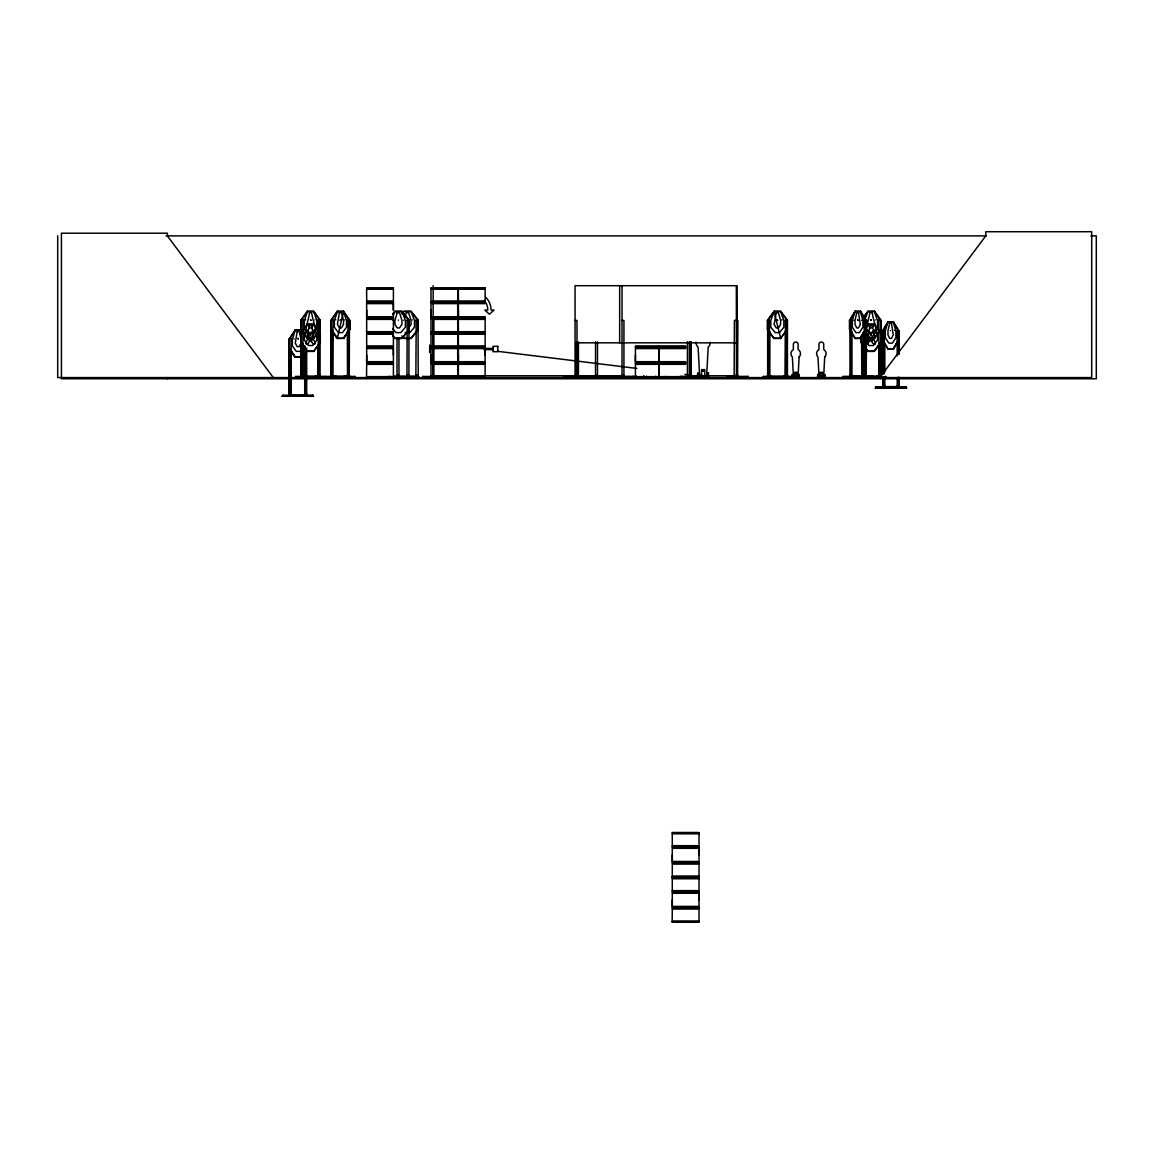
<?xml version="1.0" encoding="UTF-8"?>
<svg xmlns="http://www.w3.org/2000/svg" width="1154" height="1154" viewBox="0 0 1154 1154"><rect width="100%" height="100%" fill="white"/><g stroke="black" fill="none" stroke-linecap="round" stroke-linejoin="round"><path stroke-width="1.5" d="M366.698 361.692L366.698 355.129M366.698 316.744L366.698 310.181M393.37 355.129L393.37 348.566L366.669 348.566L366.669 361.692L393.399 361.692L393.399 348.566M393.37 303.617L393.37 310.181L393.399 303.617L366.669 303.617L366.669 316.744L393.399 316.744M457.734 361.692L431.005 361.692L431.033 355.129M457.734 316.744L431.005 316.744L431.033 310.181M457.72 355.129L457.72 348.566M457.72 310.181L457.72 303.617M458.383 361.692L458.383 348.566L485.127 348.566L485.098 361.692L458.383 361.692L458.412 355.129M485.127 316.744L458.383 316.744L458.412 310.181M485.098 355.129L485.098 348.566M658.242 361.692L635.421 361.692L635.45 355.129M685.635 361.692L658.891 361.692L658.92 348.566L685.635 348.566M672.306 906.395L672.306 899.831M672.306 861.447L672.306 854.883M698.992 899.831L698.992 893.268L672.277 893.268L672.277 906.395L699.021 906.395L699.021 893.268M698.992 854.883L698.992 848.32L672.277 848.32L672.277 861.447L699.021 861.447L699.021 848.32M457.763 377.546L422.797 377.517L444.232 377.271M422.797 376.478L444.232 376.406M701.56 376.406L680.124 376.377L680.11 377.271L701.56 377.517L635.147 377.286L685.649 377.012M701.545 377.271L701.545 376.377M748.21 377.517L726.76 377.517L748.21 377.517L748.21 376.406M726.775 376.478L748.21 376.377M706.71 374.819L708.195 347.282A7.14 7.14 0 0 0 710.287 342.219M485.156 332.597L458.369 332.063M795.236 373.088L796.145 372.684L795.596 373.521M821.172 373.579C821.547 372.136 821.244 374.011 820.97 372.829M297.184 331.443L295.294 343.156L297.184 346.676L299.102 346.676L301.079 343.156L301.006 333.275L307.469 324.216L313.931 324.216L320.293 333.275L320.293 342.349L313.816 351.407M309.517 312.691C308.291 322.053 303.978 330.65 304.339 340.156L308.522 345.551L312.691 345.551L316.816 340.156C317.119 330.664 313.008 321.995 311.609 312.691L309.416 312.691M870.001 325.63L867.909 337.343L870.001 340.863L872.135 340.863L874.328 337.343L874.328 333.362L872.135 325.63L869.9 325.63M857.581 319.644L857.811 320.394M404.924 317.321L406.295 312.691L408.646 312.691L411.026 320.423L411.026 324.404L409.439 326.755M298.093 338.396L298.338 339.161L298.208 338.396M340.142 320.379L340.372 319.644L340.632 320.394M842.131 377.43L874.068 377.459M842.809 377.387L873.405 377.43M870.938 320.12L871.371 320.379M856.859 377.387L856.975 376.377L857.206 377.574M889.72 387.932L889.907 386.893L875.771 386.994L889.95 386.893L889.95 388.09M310.498 319.644L310.772 320.394M310.498 332.583L310.758 333.333M777.19 320.12L777.637 320.379M870.751 320.379L870.996 319.644M870.765 333.318L871.097 332.568L871.371 333.318M777.003 320.379L777.45 320.12M337.415 311.508L334.357 320.423L334.357 327.217L338.439 332.612L342.507 332.612L346.517 327.217L346.517 320.423L343.503 311.508L337.3 311.508L331.198 320.423L331.328 329.323L337.314 338.468L343.603 311.277L337.199 311.277M300.603 396.327L300.603 395.13L300.761 396.139L313.715 396.269L282.038 396.183M282.773 396.139L282.889 395.13L282.932 396.327M294.948 395.231L295.078 396.327M398.231 320.12L398.505 320.12M307.469 311.508L304.339 320.423L304.339 327.217L308.522 332.612L312.691 332.612L316.816 327.217L316.816 320.423L313.715 311.508L307.353 311.508L301.107 320.423L301.165 377.574M325.298 377.387L325.428 376.377L325.471 377.574M336.059 376.478L336.189 377.574M864.663 320.423L867.88 311.508L874.4 311.508L880.834 320.423L880.79 377.574M866.279 328.904L870.001 312.691L872.236 312.691C873.535 322.038 877.848 330.65 877.502 340.156L873.261 345.551L868.976 345.551L865.745 341.497M636.546 377.387L646.586 377.271L646.586 376.478M295.727 377.387L295.857 376.377L295.9 377.574M305.565 376.478L305.695 377.574M762.592 377.43L771.42 377.271L763.328 377.43M763.458 377.271L763.559 376.377L763.602 377.574M771.42 376.478L771.564 377.574M393.139 315.965L394.899 311.508L401.924 311.508L408.963 320.423L408.92 377.574M366.453 332.208L393.427 332.727M672.104 876.881L699.035 877.3M395.606 377.574L396.644 377.271M573.567 377.517L574.779 376.406M621.429 377.43L621.732 376.406M392.937 319.846L393.471 320.35M866.077 343.618L869.582 337.17C862.226 329.178 868.659 327.087 870.765 335.785C872.929 327.058 878.973 329.265 871.833 337.127C879.42 345.493 872.77 347.556 870.664 338.439L867.678 344.195L865.976 344.224M855.085 338.468L849.532 329.409L849.532 320.336L855.085 311.277M855.157 311.508L849.863 320.423L850.008 377.574M860.321 338.237L865.63 329.323L865.63 320.423L860.321 311.508L862.947 320.423L862.947 327.217L859.456 332.612L855.907 332.612L852.344 327.217L852.344 320.423L855.013 311.508L860.466 311.508M860.408 338.468L865.774 329.323M854.926 311.277L860.552 311.277L865.962 320.336L865.962 329.409L860.552 338.468L854.926 338.468M893.34 321.793L898.894 330.852L898.894 339.925L893.499 348.984L887.859 348.984L882.464 339.925L882.464 330.852L888.017 321.793M888.104 322.024L882.796 330.938L882.839 373.795M893.254 348.753L898.562 339.839L898.562 330.938M893.34 348.984L898.706 339.839M313.729 324.404L311.609 327.924L309.517 327.924L307.483 324.404L313.83 324.447L319.975 333.362L320.076 342.262L313.715 351.177L307.469 351.177M295.179 330.03L289.149 339.088L289.279 348.162L295.049 357.221L301.165 357.221L306.07 349.676M301.035 357.221L306.863 348.075M337.314 311.277L330.996 320.336L331.198 377.574M343.387 338.237L349.792 329.409L349.792 320.336L343.488 311.277M343.488 338.468L349.59 329.323M349.792 329.409L343.603 338.468L337.199 338.468L330.996 329.409L337.415 338.237L343.503 338.237M300.819 377.574L300.891 320.336L307.368 311.277M307.57 324.447L301.324 333.362M313.614 338.237L319.975 329.323M307.252 311.277L313.816 311.277L320.177 320.336L320.177 329.409L313.715 338.468L307.252 338.468M303.949 345.969L300.127 351.364L296.261 351.364L292.366 345.969L292.366 339.175L295.28 330.26L289.351 339.175L289.394 396.327M864.043 316.456L867.88 311.277L874.516 311.277M863.38 317.869L867.981 311.508M865.817 326.813L867.779 324.216M865.947 327L867.88 324.447L874.314 324.447L872.135 327.924L870.001 327.924L867.909 324.404M874.415 338.468L881.05 329.409L880.949 320.336L874.415 311.277M874.213 351.177L880.747 342.262M787.143 329.323L780.724 338.468L773.988 338.468L767.338 329.409L767.439 320.336L774.074 311.277M774.175 311.508L767.655 320.423L767.655 377.574M780.623 338.237L787.23 329.323M879.838 377.574L985.776 235.878L985.776 231.709L1091.698 231.709L1091.698 377.574L57.7 377.574L57.7 235.878M392.735 313.874L394.783 311.277L402.039 311.277L409.194 320.336L409.194 329.409L402.039 338.468L394.783 338.468L392.735 335.872M392.894 314.061L394.899 311.508M401.823 313.874L403.871 311.277L411.127 311.277L418.282 320.336L418.282 329.409L411.127 338.468L403.871 338.468L401.823 335.872M408.963 329.323L401.924 338.237L394.899 338.237L392.894 335.684M418.051 329.323L411.012 338.237L403.987 338.237M899.168 354.148L899.168 330.938L896.99 330.938L897.12 330.145L897.221 355.937M708.542 376.622L697.204 376.622C699.915 377.805 694.535 377.589 697.204 376.622L697.261 375.887L708.195 375.887L708.195 376.622M698.603 375.887L698.66 372.901L697.766 372.901L697.002 377.473L700.766 377.459L699.915 376.622L699.079 377.473L700.031 377.041M698.458 377.473L699.295 376.622L700.146 377.459L699.295 377.012M704.993 377.473L705.83 376.622C708.643 378.036 703.262 376.983 705.887 377.531L707.344 377.531M707.07 377.473L708.138 375.887M707.258 377.517L708.022 377.041M708.542 376.622C705.859 377.776 711.239 377.704 708.542 376.622L708.542 372.901L707.647 372.901L707.647 375.887M791.731 377.43L783.638 377.271L792.538 377.459M798.929 377.546L799.318 374.459L798.756 376.449L792.711 376.449L792.163 374.459L792.149 376.94L793.62 377.228M823.134 377.546L824.908 376.94L824.908 374.459L824.36 376.449L818.316 376.449L817.768 374.459L817.378 377.546M366.669 332.597L393.399 332.54M366.669 377.488L393.427 377.546M457.763 332.727L430.932 332.583L457.734 332.54M458.383 332.597L485.127 332.54M430.932 377.531L457.763 377.012L457.72 364.332M458.383 377.488L485.156 377.546M457.72 319.384L457.734 332.035L430.932 332.583M853.888 320.293L853.917 320.365M861.634 320.293L861.663 320.379M294.054 339.045L294.082 339.117M366.539 377.069L366.669 364.332L393.399 364.332L393.399 376.983L366.453 377.401M672.277 909.049L699.021 909.049L699.021 921.7L672.147 922.219L699.035 922.248M403.712 320.379L403.712 320.278M702.988 370.304C703.565 370.694 702.728 371.747 703.363 370.304M796.044 373.319L796.044 372.857M864.245 320.322L864.303 377.574M875.064 387.932L906.943 387.932M875.655 387.932L889.835 387.787M333.03 320.322L330.837 320.423L330.837 377.574M769.386 320.322L769.444 377.574M294.919 377.43L305.565 377.271L295.756 377.271M407.232 320.394L408.92 320.423M864.894 377.43L864.764 331.14M705.729 377.055L706.565 377.041M705.887 377.531L706.45 376.622L707.301 377.459M792.625 377.56L791.644 377.546L799.765 377.56M797.457 377.574L798.308 377.531M817.696 377.228L824.836 377.228M819.08 377.228L818.777 377.546M621.66 377.372L620.535 377.517M485.156 377.012L458.138 377.344M672.162 921.786L672.306 909.049M884.137 330.924L884.137 330.145L883.906 330.895M291.096 339.074L288.976 339.175L289.034 396.327M894.523 330.232L894.595 330.289M851.133 320.336L851.133 319.716M166.003 235.878L986.324 235.878M1090.891 235.878L1096.3 235.878L1096.3 378.757L61.422 378.757L61.422 233.209L167.359 233.209L167.359 235.878L273.282 377.574M366.64 287.779L393.427 287.779M430.976 287.779L457.763 287.779M458.369 287.779L485.156 287.779M485.156 288.312L458.369 288.312L458.412 300.963L485.127 300.963L485.127 288.312M393.341 289.063L366.727 289.063L393.37 289.091M431.062 289.063L457.691 289.063L431.033 289.091M366.669 300.963L393.399 300.963L393.399 288.312L366.64 288.312L366.698 300.963M457.734 300.963L431.005 300.963L431.005 288.312L457.763 288.284L457.72 300.963M366.482 301.886L393.586 301.886M430.817 301.886L457.922 301.886M458.196 301.886L485.315 301.886M366.482 302.694L393.586 302.694M430.817 302.694L457.922 302.694M458.196 302.694L485.315 302.694M485.127 303.617L458.383 303.617L458.383 316.744M403.987 311.508L411.012 311.508L418.051 320.423L418.224 377.574M780.71 311.508L774.089 311.508L770.814 320.423L770.814 327.217L775.199 332.612L779.556 332.612L783.854 327.217L783.854 320.423L780.623 311.508L787.23 320.423L787.129 377.574M858.677 312.691L856.758 312.691L855.027 320.423L855.027 324.404L856.758 327.924L858.518 327.924L860.321 324.404L858.518 312.691M366.482 317.653L393.586 317.653M430.817 317.653L457.922 317.653M458.196 317.653L485.315 317.653M366.482 318.461L393.586 318.461M430.817 318.461L457.922 318.461M458.196 318.461L485.315 318.461M457.734 319.384L431.005 319.384L431.005 332.035M300.819 320.423L303.055 319.658L302.709 320.379M318.288 319.716L318.1 377.574M333.03 319.716L332.698 377.574M347.7 377.574L348.061 319.745M407.189 319.745L406.973 377.574M416.219 319.716L415.844 377.574M769.444 319.745L769.127 320.379M785.499 319.745L785.124 377.574M864.245 319.716L866.236 320.423L866.582 319.672L866.207 377.574M880.992 375.483L880.992 377.574L881.05 320.336L878.843 320.423L879.074 319.716M317.768 320.423L320.177 320.336M347.325 320.423L349.792 320.336M415.974 320.423L418.008 320.423M575.053 320.423L576.986 320.423L577 377.574M622.02 320.423L623.953 320.423L623.939 377.574M736.324 320.423L734.391 320.423L734.16 377.574M737.103 320.423L737.882 320.423L737.565 377.43M767.338 320.336L769.718 320.423M785.225 320.423L787.446 320.336L787.417 377.574M849.532 320.336L851.364 320.423L851.364 377.574M887.859 321.793L893.499 321.793M893.412 322.024L887.945 322.024L885.291 330.938L885.291 337.733L888.854 343.127L892.388 343.127L895.879 337.733L895.879 330.938L893.254 322.024L898.706 330.938L898.677 354.148M891.609 323.192L889.691 323.192L887.96 330.938L887.96 334.92L889.691 338.439L891.451 338.439L893.268 334.92L891.451 323.192M867.678 324.216L874.415 324.216L880.949 333.275L880.863 342.349M311.71 325.63L309.517 325.63L307.483 333.362L307.483 337.343L309.517 340.863L311.609 340.863L313.729 337.343L311.609 325.63M301.006 320.336L301.006 329.409L307.469 338.237L313.715 338.237M767.655 329.323L774.074 338.468M881.05 329.409L874.314 338.237L867.88 338.237M295.049 330.03L301.165 330.03M295.135 330.26L301.064 330.26M882.464 330.852L884.296 330.938L884.296 373.795M297.04 331.443L299.102 331.443L301.079 339.175M366.698 331.703L393.37 331.703M431.033 331.703L457.72 331.703M458.412 331.703L485.098 331.703M485.156 332.063L458.369 332.035L458.383 319.384L485.127 319.384L485.127 332.035M302.737 332.568L302.795 333.275M878.843 332.568L878.901 333.275M405.184 332.612L409.872 332.612L414.502 327.217L414.502 320.423L411.012 311.508M485.156 333.232L458.369 333.261L458.412 345.911L485.127 345.911L485.127 333.261M319.975 333.362L313.816 324.216M880.646 333.362L874.213 324.447M366.727 334.011L393.341 334.011M431.062 334.011L457.691 334.011M458.441 334.011L485.069 334.011M366.698 334.04L393.37 334.04M431.033 334.04L457.72 334.04M458.412 334.04L485.098 334.04M774.089 338.237L780.71 338.237M855.013 338.237L860.466 338.237M291.111 338.483L290.866 396.327L290.75 394.235M864.043 333.29L867.779 338.468L874.516 338.468M301.324 342.262L307.368 351.407L313.931 351.407M874.314 351.177L867.794 351.177L861.144 342.349L861.144 336.304M880.646 342.262L874.314 351.407L867.678 351.407L861.144 342.349L867.779 351.407M576.827 342.839L736.324 342.839M366.669 345.911L393.399 345.911L393.399 333.261L366.64 333.261L366.698 345.911M457.734 345.911L431.005 345.911L431.005 333.261L457.763 333.203L457.72 345.911M635.421 345.911L658.242 345.911M658.891 345.911L685.635 345.911M366.482 346.835L393.586 346.835M430.817 346.835L457.922 346.835M458.196 346.835L485.315 346.835M635.234 346.835L658.371 346.835M658.703 346.835L685.808 346.835M366.482 347.642L393.586 347.642M430.817 347.642L457.922 347.642M458.196 347.642L485.315 347.642M635.234 347.642L658.371 347.642M658.703 347.642L685.808 347.642M289.149 348.162L295.28 356.99M484.117 348.407L493.046 348.407M658.242 348.566L635.421 348.566L635.421 361.692M887.945 348.753L893.412 348.753M484.117 349.633L493.046 349.633M295.135 356.99L301.064 356.99M366.482 362.601L393.586 362.601M430.817 362.601L457.922 362.601M458.196 362.601L485.315 362.601M635.234 362.601L658.371 362.601M658.703 362.601L685.808 362.601M366.482 363.409L393.586 363.409M430.817 363.409L457.922 363.409M458.196 363.409L485.315 363.409M635.234 363.409L658.371 363.409M658.703 363.409L685.808 363.409M457.734 364.332L431.005 364.332L431.005 376.983M658.242 364.332L635.421 364.332L635.421 376.983M658.746 377.574L658.891 364.332L685.635 364.332M700.42 375.281L702.223 375.281M415.844 375.483L418.224 375.483M432.909 375.483L434.12 375.483L434.106 377.574M734.16 375.483L736.54 375.483M785.124 375.483L787.619 375.483L787.619 377.574M849.705 375.483L852.056 375.483L852.027 377.574M690.409 375.786L737.435 375.786L737.435 377.574M302.737 376.089L317.913 376.089M332.698 376.089L347.513 376.089M393.413 376.089L415.844 376.089M433.139 376.089L433.904 376.089M578.644 376.089L595.32 376.089M690.453 376.089L691.217 376.089M737.103 376.089L737.882 376.089M769.66 376.089L785.412 376.089M851.537 376.089L879.117 376.089M295.756 376.478L305.695 376.377M314.955 377.574L314.955 376.377L324.793 376.377L324.75 377.574M325.341 376.478L336.189 376.377M344.022 377.574L344.022 376.377L354.869 376.478L354.999 377.43M418.224 376.377L419.421 377.574M594.425 376.377L603.96 376.377M622.698 376.377L605.114 376.377L605.114 377.574M624.04 376.377L627.646 376.377L627.646 377.574M628.064 376.377L633.935 376.377L633.935 377.574M763.458 376.478L771.564 376.377M783.494 377.574L783.494 376.377L791.5 376.377M876.809 377.574L876.809 376.377L882.146 376.478M366.698 376.651L393.37 376.651M431.033 376.651L457.72 376.651M458.412 376.651L485.098 376.651M635.45 376.651L658.213 376.651M685.606 376.651L658.92 376.651L658.92 364.332M697.103 377.055L697.939 377.041M707.806 377.055L708.643 377.041M325.341 377.271L336.059 377.271L315.085 377.271L325.024 377.43M354.869 377.271L344.152 377.271L355.749 377.459M655.818 376.478L655.818 377.271L665.945 377.43M885.767 377.43L876.939 377.271L886.488 377.43M706.522 377.56L707.965 377.531M709.393 377.459L707.907 376.622L707.719 372.901M884.469 386.604L897.538 386.604L897.538 388.09M892.287 387.932L892.1 386.893L906.236 386.994L892.056 386.893L892.056 388.09M892.172 387.787L906.352 387.932M306.877 394.235L304.483 394.235L304.497 396.327M290.75 394.841L304.916 394.841M282.817 395.231L295.078 395.13M300.603 395.13L312.777 395.13M282.817 396.024L294.948 396.024L281.951 396.269M300.718 396.024L312.979 396.183M672.248 832.496L699.035 832.496M672.306 833.808L698.992 833.808M672.277 845.68L699.021 845.68L699.021 833.029L672.248 833.015L672.306 845.68M672.09 846.603L699.194 846.603M672.09 847.411L699.194 847.411M672.09 862.37L699.194 862.37M672.09 863.178L699.194 863.178M672.335 876.376L698.963 876.376M672.306 876.405L698.992 876.405M672.248 877.444L699.035 877.444M672.306 878.757L698.992 878.757M672.277 890.628L699.021 890.628L699.021 877.978L672.248 877.905L672.306 890.628M672.09 891.552L699.194 891.552M672.09 892.359L699.194 892.359M672.09 907.318L699.194 907.318M672.09 908.126L699.194 908.126M698.992 921.354L672.306 921.354L698.963 921.382M302.896 319.716L302.882 377.574M497.807 351.335L636.82 368.429M684.942 374.343L697.478 376.622M736.757 376.478L736.613 377.574M689.703 376.377L689.803 377.271M859.355 377.43L859.167 376.377L859.124 377.574M697.838 376.622L698.689 377.459M392.548 328.558L396.096 332.612L400.784 332.612L405.415 327.217L405.415 320.423L401.924 311.508M865.745 328.558L868.976 332.612L873.261 332.612L877.502 327.217L877.502 320.423L874.314 311.508M787.446 320.336L780.724 311.277L773.988 311.277L780.724 338.468M864.216 333.145L867.88 338.468M313.614 311.508L319.975 320.423L320.076 329.409M300.891 329.409L307.368 338.468M301.208 342.262L307.469 351.407M343.387 311.508L349.59 320.423L349.676 329.409M289.351 348.075L295.179 357.221M888.017 348.984L882.637 339.839L882.622 330.852M860.408 311.277L865.774 320.423L865.745 377.574M849.705 329.323L855.157 338.237M597.844 377.271L598.883 377.517L598.984 376.377M410.334 377.574L409.281 377.271M310.628 319.644L310.859 320.379M310.614 332.583L310.859 333.318M857.682 319.644L857.884 320.379M699.584 374.819L698.098 347.282A7.14 7.14 0 0 1 696.006 342.219M726.775 377.271L726.775 376.377M422.811 377.271L422.811 376.377L422.797 377.574M906.121 386.893L906.121 388.09M899.341 388.09L899.341 385.999L897.019 385.999L897.047 388.09M899.168 377.372L899.139 388.09M898.851 385.999L898.851 388.09M898.677 377.372L898.677 388.09M898.36 385.999L898.432 388.09M897.221 377.372L897.221 388.09M885.623 376.478L885.623 377.271M885.493 376.377L885.493 377.574M884.959 388.09L884.959 385.999L882.651 385.999L882.666 388.09M884.786 343.43L884.786 372.006M884.786 377.372L884.786 388.09M884.469 385.999L884.469 388.09M884.296 377.372L884.296 388.09M883.993 385.999L884.065 388.09M883.329 330.938L883.329 373.795M883.329 377.372L883.329 388.09M883.156 385.999L883.156 388.09M882.839 377.372L882.868 388.09M881.295 377.574L881.295 375.483L878.814 375.483L878.814 377.574M880.502 375.483L880.545 377.574M879.319 343.632L879.117 377.574M878.901 319.716L879.031 377.574M875.886 386.893L875.886 388.09M873.189 377.574L873.189 376.377L842.91 376.377L842.954 377.574M866.394 377.574L866.394 375.483L861.403 375.483L861.403 377.574M865.918 375.483L865.889 377.574M865.5 375.483L865.428 377.574M864.663 333.362L864.663 340.156M864.606 375.483L864.606 377.574M864.115 375.483L864.115 377.574M863.884 375.483L863.884 377.574M863.682 343.632L863.581 377.574M863.38 332.915L863.38 377.574M863.091 332.655L863.336 333.333L862.99 332.612M863.077 375.483L863.12 377.574M861.908 341.858L861.908 375.786M861.605 334.703L861.764 377.574M861.36 336.925L861.461 342.262M851.854 331.14L851.825 377.574M851.537 375.483L851.537 377.574M851.046 375.483L851.118 377.574M849.676 320.336L849.676 329.409M849.733 375.483L849.733 377.574M822.427 376.449L822.427 372.28L820.249 372.28L820.249 376.449M796.837 376.449L796.837 372.28L794.644 372.28L794.644 376.449M791.456 376.377L791.456 377.574M786.884 375.483L786.84 377.574M785.614 331.14L785.614 375.786M785.456 375.483L785.412 377.574M769.934 377.574L769.934 375.483L767.439 375.483L767.439 377.574M769.718 331.14L769.66 377.574M769.199 375.483L769.155 377.574M767.929 320.423L767.929 377.574M738.07 377.574L738.098 375.483L736.887 375.483L736.887 377.574M737.117 285.687L737.103 377.574M736.468 377.574L736.324 285.687L575.053 285.687L575.081 377.574L576.12 376.478M736.093 375.483L736.093 377.574M734.608 375.483L734.608 377.574M733.266 375.786L733.266 377.574M704.82 375.887L704.834 369.626L701.545 369.626L701.56 375.887M691.419 377.574L691.448 375.483L690.236 375.483L690.236 377.574M691.203 341.743L691.188 377.574M690.467 341.743L690.453 377.574M689.645 377.574L689.587 375.483L687.193 375.483L687.193 377.574M689.356 341.743L689.356 377.574M689.14 375.483L689.14 377.574M687.654 375.483L687.654 377.574M687.423 341.743L687.423 377.574M665.67 376.377L665.67 377.574M658.891 348.566L658.891 361.692M658.4 376.089L658.4 377.574M655.674 376.377L655.674 377.574M646.716 376.377L646.716 377.574M644.004 376.089L644.004 377.574M643.658 376.089L643.658 377.574M636.719 376.377L636.719 377.574M636.258 377.574L636.258 376.377L635.118 376.377L635.118 377.574M633.806 376.377L633.734 377.574M632.825 376.377L632.825 377.574M629.233 376.377L629.233 377.574M625.194 376.377L625.194 377.574M624.04 377.574L624.17 375.483L621.79 375.483L621.717 377.574M623.723 375.483L623.723 377.574M623.434 377.574L623.434 375.786L432.389 375.786L432.389 377.574M623.16 376.377L623.16 377.574M622.237 375.483L622.237 377.574M622.02 285.687L622.02 377.574M620.693 376.377L620.693 377.574M619.799 376.377L619.799 377.574M619.669 285.687L619.669 342.839M619.554 376.377L619.554 377.574M619.265 375.786L619.265 377.574M618.645 376.377L618.645 377.574M617.953 376.377L617.953 377.574M616.813 376.377L616.813 377.574M614.75 376.377L614.75 377.574M613.091 376.377L613.091 377.574M612.962 376.377L612.962 377.574M611.822 376.377L611.822 377.574M610.206 376.377L610.206 377.574M608.1 376.377L608.1 377.574M606.975 376.377L606.975 377.574M606.427 376.377L606.34 377.574M605.763 376.377L605.763 377.574M600.123 376.377L600.123 377.574M598.017 376.377L598.017 377.574M597.7 377.574L597.7 375.483L595.32 375.483L595.32 377.574M597.469 341.858L597.469 377.574M597.253 375.483L597.253 377.574M596.82 376.377L596.82 377.574M595.767 375.483L595.767 377.574M595.536 341.858L595.536 377.574M593.286 377.574L593.286 376.377L587.949 376.377L587.963 377.574M592.146 376.377L592.146 377.574M591.988 376.377L591.988 377.574M589.882 376.377L589.882 377.574M589.088 376.377L589.088 377.574M588.742 376.377L588.742 377.574M587.069 377.574L587.069 376.377L564.349 376.377L564.349 377.574M586.347 376.377L586.347 377.574M586.275 376.377L586.275 377.574M585.915 376.377L585.915 377.574M583.491 376.377L583.491 377.574M582.871 376.377L582.871 377.574M582.352 376.377L582.352 377.574M581.717 376.377L581.717 377.574M580.073 376.377L580.073 377.574M579.294 376.377L579.294 377.574M578.919 376.377L578.919 377.574M578.644 377.574L578.644 375.483L574.822 375.483L574.894 377.574M578.428 341.858L578.428 377.574M578.197 375.483L578.154 377.574M577.635 375.786L577.635 377.574M577.216 375.483L577.202 377.574M576.755 375.483L576.87 377.574M576.495 341.858L576.495 377.574M576.264 376.377L576.264 377.574M575.889 376.377L575.889 377.574M575.283 375.483L575.283 377.574M573.235 376.377L573.163 377.574M572.297 376.377L572.297 377.574M571.937 376.377L572.009 377.574M571.36 376.377L571.36 377.574M569.802 376.377L569.802 377.574M568.792 376.377L568.792 377.574M568.143 376.377L568.143 377.574M566.931 376.377L566.931 377.574M565.561 376.377L565.561 377.574M485.127 376.983L485.098 364.332L458.383 364.332L458.383 376.983M482.848 376.68L482.848 377.574M476.386 375.786L476.386 377.574M473.328 376.68L473.328 377.574M472.217 375.786L472.217 377.574M470.947 376.68L470.947 377.574M463.331 375.786L463.331 377.574M461.427 376.68L461.427 377.574M459.667 375.786L459.667 377.574M457.72 316.744L457.734 303.617L431.005 303.617L431.005 316.744M457.72 361.692L457.734 348.566L431.005 348.566L431.005 361.692M444.232 376.377L444.247 377.574M436.053 375.786L436.053 377.574M433.875 377.574L433.904 320.423L433.139 320.423L433.139 377.574L433.154 285.687M433.515 375.786L433.515 377.574M429.937 345.378L429.937 352.417M429.692 345.262L429.692 352.518M417.777 375.483L417.777 377.574M416.291 375.483L416.291 377.574M409.136 377.574L409.136 375.483L406.756 375.483L406.756 377.574M408.689 375.483L408.689 377.574M407.203 375.483L407.203 377.574M399.183 377.574L399.183 375.483L396.788 375.483L396.788 377.574M398.952 338.281L398.952 377.574M398.736 375.483L398.736 377.574M397.236 375.483L397.236 377.574M397.019 338.281L397.019 377.574M390.081 376.089L390.081 377.574M387.701 376.377L387.701 377.574M354.74 376.377L354.74 377.574M349.575 377.574L349.575 375.483L347.138 375.483L347.138 377.574M349.474 320.423L349.244 377.574L349.2 375.483M347.945 375.483L348.003 377.574M347.325 331.14L347.513 377.574M333.073 377.574L333.073 375.483L330.635 375.483L330.635 377.574M332.511 331.14L332.511 375.786M331.458 375.483L331.515 377.574M320.019 377.574L320.019 375.483L317.566 375.483L317.566 377.574M319.86 320.423L319.831 377.574M319.485 320.423L319.485 334.703M319.485 341.858L319.485 377.574M318.403 375.483L318.36 377.574M317.768 345.421L317.913 377.574M312.734 395.13L312.734 396.327M306.69 349.893L306.69 396.327M306.632 394.235L306.459 396.327M305.348 394.235L305.406 396.327M305.103 346.315L305.103 396.327M304.8 394.235L304.916 396.327M304.67 349.893L304.728 396.327M303.084 377.574L303.084 375.483L300.617 375.483L300.617 377.574M302.737 375.483L302.737 377.574M302.536 343.632L302.536 375.786M301.41 375.483L301.468 377.574M300.92 375.483L300.963 377.574M291.183 396.327L291.183 394.235L288.774 394.235L288.788 396.327M290.577 349.893L290.577 396.327M290.318 394.235L290.26 396.327M289.64 394.235L289.712 396.327M289.221 394.235L289.221 396.327M167.359 377.574L167.359 378.757M484.291 300.401A15.031 15.031 0 0 1 487.81 310.065L484.824 310.065L489.44 314.234L494.056 310.065L491.07 310.065A18.002 18.002 0 0 0 485.805 297.328M335.8 319.947L335.828 319.831M344.685 319.961L344.7 319.889M305.81 319.947L305.824 319.889M305.81 332.886L305.839 332.77M314.941 319.961L314.955 319.889M314.941 332.9L314.97 332.77M799.102 357.048L798.121 375.411L793.361 375.411L792.365 357.048A4.76 4.76 0 0 1 793.361 349.547L793.361 344.397A2.38 2.38 0 0 1 795.741 342.017A2.38 2.38 0 0 1 798.121 344.397L798.121 349.547A4.76 4.76 0 0 1 799.102 357.048M824.706 357.048L823.725 375.411L818.951 375.411L817.97 357.048A4.76 4.76 0 0 1 818.951 349.547L818.951 344.397A2.38 2.38 0 0 1 821.331 342.017A2.38 2.38 0 0 1 823.725 344.397L823.725 349.547A4.76 4.76 0 0 1 824.706 357.048M866.178 332.886L866.207 332.77M875.569 319.961L875.583 319.889M875.569 332.9L875.597 332.77M772.358 319.947L772.358 319.947M781.893 319.961L781.922 319.846M412.396 319.961L412.396 319.889M306.026 330.318L309.387 337.17C302.074 345.435 308.262 347.585 310.44 338.439C312.503 347.599 318.951 345.435 311.58 337.127C318.259 329.496 313.051 326.842 310.527 335.785L307.743 330.361L306.026 330.318M339.406 312.691L337.43 324.404L339.406 327.924L341.44 327.924L343.517 324.404L343.517 320.423L341.44 312.691L339.29 312.691M890.441 330.722L890.455 330.635M776.238 312.691L774.118 324.404L776.238 327.924L778.416 327.924L780.623 324.404L780.623 320.423L778.416 312.691L776.238 312.691M397.207 312.691L394.928 320.423L394.928 324.404L397.207 327.924L399.544 327.924L401.938 324.404L401.938 320.423L399.544 312.691L397.207 312.691M703.074 370.477L703.276 371.227L703.074 370.477M485.069 289.063L458.441 289.063L485.098 289.091M393.399 319.384L366.669 319.384L366.669 332.035L393.427 332.035L393.399 319.384M497.807 346.344L493.046 346.344L493.046 351.696L497.807 351.696L497.807 346.344M699.021 864.101L672.277 864.101L672.277 876.751L699.035 876.751L699.021 864.101M879.622 377.574L879.622 375.483L879.579 377.574M585.121 377.574L585.121 376.377L585.049 377.574M319.24 377.574L319.24 375.483L319.182 377.574"/></g></svg>
